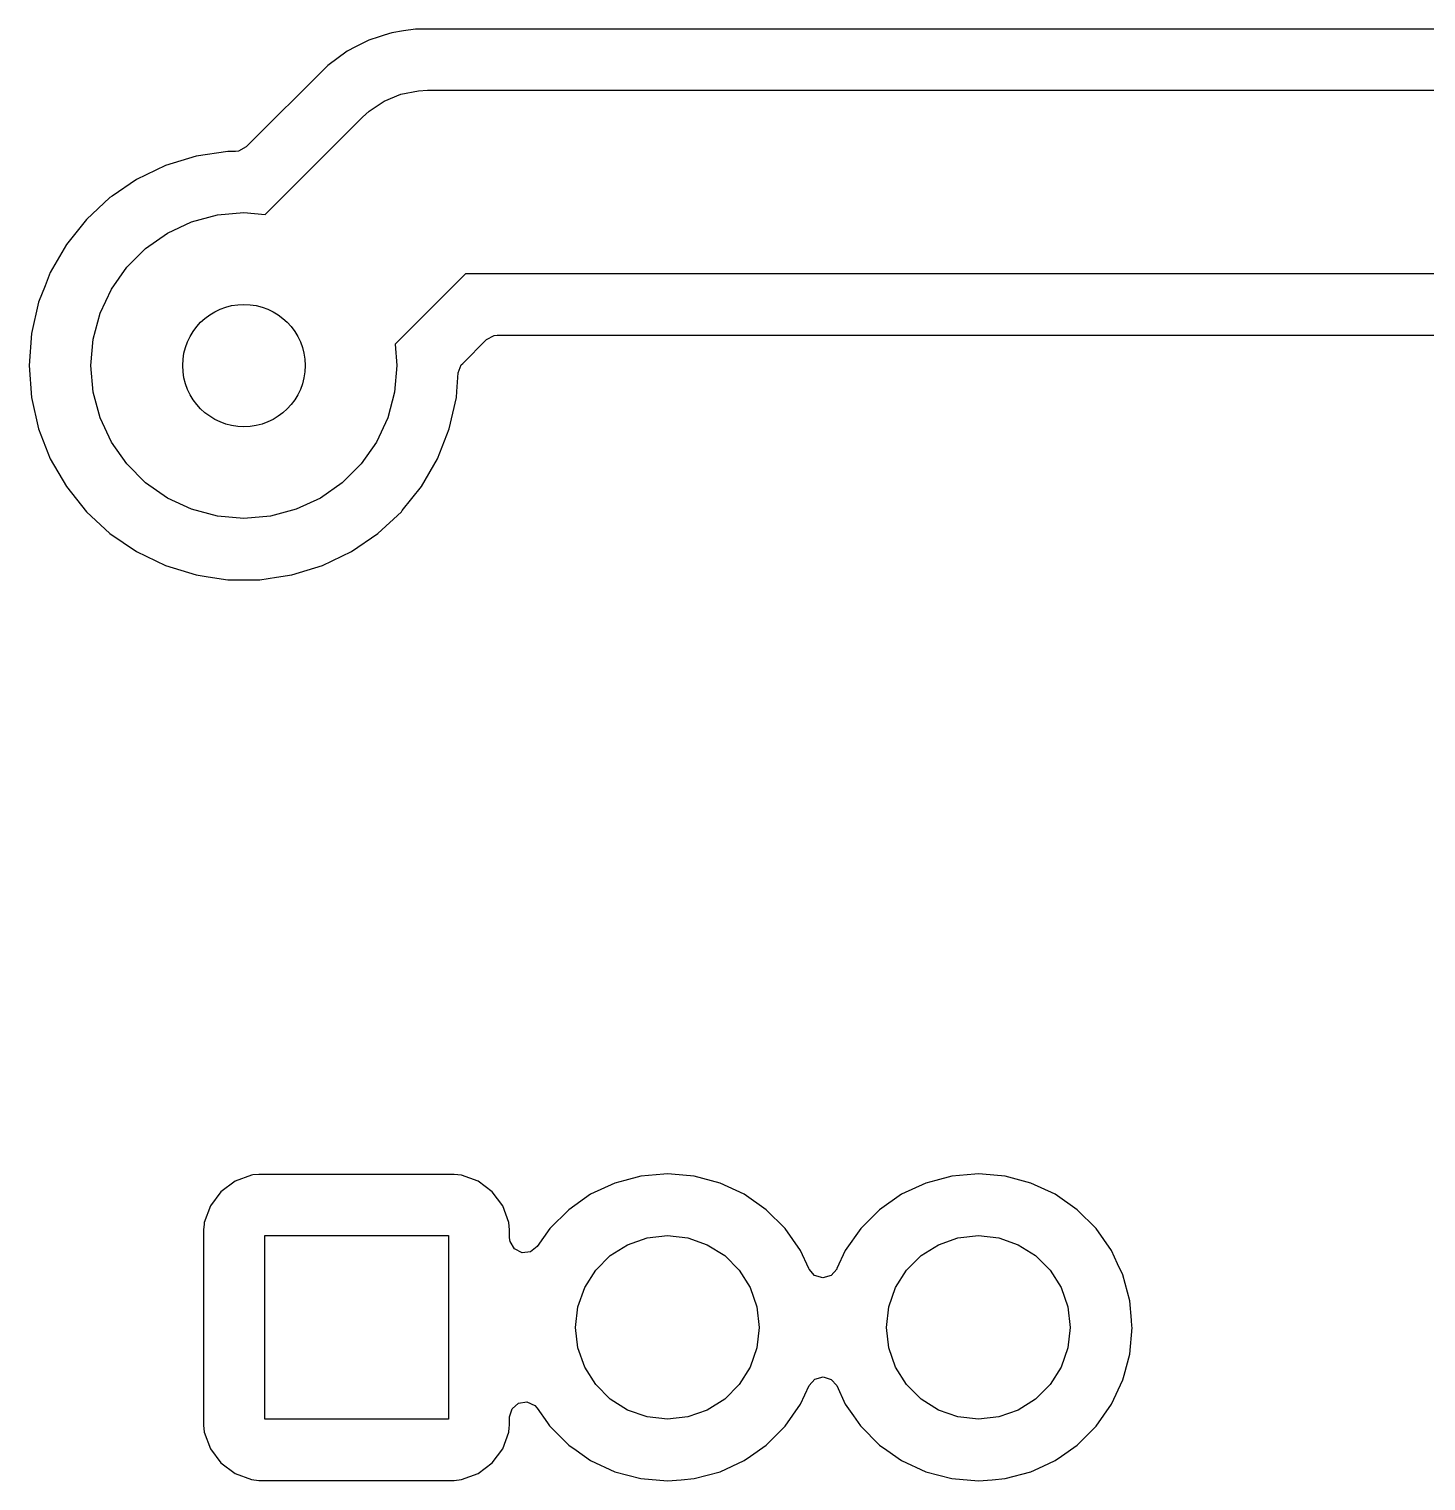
# Model space of a CAD drawing. Extents: x -0.07 to 4.53, y -0.19 to 2.96.
# Drawn here: x 3.1805 to 3.6298, y 0.4577 to 0.9248 of the extents above; entities that cross this region are included whole.
import ezdxf

# ---------------------------------------------------------------- set-up
doc = ezdxf.new("R2010")
doc.units = 0
doc.header["$MEASUREMENT"] = 0
doc.layers.add('BLACK', color=7, linetype='CONTINUOUS')

msp = doc.modelspace()

# ---------------------------------------------------------------- linework, layer by layer
at = {"layer": 'BLACK', "linetype": 'CONTINUOUS'}
for p, q in [((3.28976, 0.92122), (3.28553, 0.91906)), ((3.29308, 0.92229), (3.28976, 0.92122)), ((3.28976, 0.92122), (3.28976, 0.92122)), ((3.29474, 0.92283), (3.29308, 0.92229)), ((3.29713, 0.92361), (3.29474, 0.92283)), ((3.30096, 0.92422), (3.29713, 0.92361)), ((3.30479, 0.92482), (3.30096, 0.92422)), ((3.78231, 0.92482), (3.30479, 0.92482)), ((3.28286, 0.9177), (3.27659, 0.91314)), ((3.28553, 0.91906), (3.28286, 0.9177)), ((3.27659, 0.91314), (3.25033, 0.88688)), ((3.27659, 0.91314), (3.27659, 0.91314)), ((3.29112, 0.89921), (3.29474, 0.90163)), ((3.29474, 0.90163), (3.30009, 0.90385)), ((3.30009, 0.90385), (3.30577, 0.90498)), ((3.30577, 0.90498), (3.30866, 0.90512)), ((3.30866, 0.90512), (3.79249, 0.90512)), ((3.28778, 0.89647), (3.28993, 0.89842)), ((3.28993, 0.89842), (3.29112, 0.89921)), ((3.25646, 0.86515), (3.28778, 0.89647)), ((3.23423, 0.88391), (3.22436, 0.88087)), ((3.24444, 0.88545), (3.23423, 0.88391)), ((3.24688, 0.88545), (3.24444, 0.88545)), ((3.24791, 0.88556), (3.24688, 0.88545)), ((3.25033, 0.88688), (3.24791, 0.88556)), ((3.22436, 0.88087), (3.21505, 0.87639)), ((3.22436, 0.88087), (3.22436, 0.88087)), ((3.21505, 0.87639), (3.20728, 0.87109)), ((3.21505, 0.87639), (3.21505, 0.87639)), ((3.21505, 0.87639), (3.21505, 0.87639)), ((3.20652, 0.87057), (3.19894, 0.86354)), ((3.20728, 0.87109), (3.20652, 0.87057)), ((3.23277, 0.86278), (3.24106, 0.865)), ((3.24106, 0.865), (3.24961, 0.86575)), ((3.24961, 0.86575), (3.25646, 0.86515)), ((3.19894, 0.86354), (3.1925, 0.85547)), ((3.19894, 0.86354), (3.19894, 0.86354)), ((3.225, 0.85915), (3.23277, 0.86278)), ((3.1925, 0.85547), (3.18734, 0.84652)), ((3.21797, 0.85423), (3.225, 0.85915)), ((3.21191, 0.84817), (3.21797, 0.85423)), ((3.18734, 0.84652), (3.18565, 0.84222)), ((3.20699, 0.84114), (3.21191, 0.84817)), ((3.32089, 0.84606), (3.29822, 0.82339)), ((3.80472, 0.84606), (3.32089, 0.84606)), ((3.18565, 0.84222), (3.18357, 0.83691)), ((3.20336, 0.83337), (3.20699, 0.84114)), ((3.18357, 0.83691), (3.18127, 0.82684)), ((3.18357, 0.83691), (3.18357, 0.83691)), ((3.20114, 0.82508), (3.20336, 0.83337)), ((3.18127, 0.82684), (3.1805, 0.81654)), ((3.18127, 0.82684), (3.18127, 0.82684)), ((3.20039, 0.81654), (3.20114, 0.82508)), ((3.29822, 0.82339), (3.29882, 0.81654)), ((3.31996, 0.81726), (3.32762, 0.82493)), ((3.32762, 0.82493), (3.33004, 0.82625)), ((3.33004, 0.82625), (3.33108, 0.82636)), ((3.33108, 0.82636), (3.8086, 0.82636)), ((3.1805, 0.81654), (3.18127, 0.80624)), ((3.1805, 0.81654), (3.1805, 0.81654)), ((3.20114, 0.80799), (3.20039, 0.81654)), ((3.29882, 0.81654), (3.29807, 0.80799)), ((3.31809, 0.80822), (3.31854, 0.81417)), ((3.31854, 0.81417), (3.31951, 0.81675)), ((3.31951, 0.81675), (3.31996, 0.81726)), ((3.31794, 0.80624), (3.31809, 0.80822)), ((3.18127, 0.80624), (3.18127, 0.80624)), ((3.18127, 0.80624), (3.18357, 0.79617)), ((3.20336, 0.7997), (3.20114, 0.80799)), ((3.29807, 0.80799), (3.29585, 0.7997)), ((3.31565, 0.79616), (3.31794, 0.80624)), ((3.20699, 0.79193), (3.20336, 0.7997)), ((3.29585, 0.7997), (3.29223, 0.79193)), ((3.18357, 0.79617), (3.18357, 0.79616)), ((3.18357, 0.79616), (3.18734, 0.78655)), ((3.31187, 0.78655), (3.31565, 0.79616)), ((3.21191, 0.7849), (3.20699, 0.79193)), ((3.29223, 0.79193), (3.28731, 0.7849)), ((3.18734, 0.78655), (3.1925, 0.7776)), ((3.21797, 0.77884), (3.21191, 0.7849)), ((3.28731, 0.7849), (3.28124, 0.77884)), ((3.30671, 0.7776), (3.31187, 0.78655)), ((3.1925, 0.7776), (3.19894, 0.76953)), ((3.225, 0.77392), (3.21797, 0.77884)), ((3.28124, 0.77884), (3.27421, 0.77392)), ((3.30053, 0.76986), (3.30671, 0.7776)), ((3.23277, 0.77029), (3.225, 0.77392)), ((3.27421, 0.77392), (3.26644, 0.77029)), ((3.19894, 0.76953), (3.20652, 0.7625)), ((3.24106, 0.76807), (3.23277, 0.77029)), ((3.24961, 0.76732), (3.24106, 0.76807)), ((3.25815, 0.76807), (3.24961, 0.76732)), ((3.26644, 0.77029), (3.25815, 0.76807)), ((3.2927, 0.7625), (3.30027, 0.76953)), ((3.30027, 0.76953), (3.30053, 0.76986)), ((3.20652, 0.7625), (3.21505, 0.75668)), ((3.28416, 0.75668), (3.2927, 0.7625)), ((3.21505, 0.75668), (3.21505, 0.75668)), ((3.21505, 0.75668), (3.22436, 0.7522)), ((3.22436, 0.7522), (3.22436, 0.7522)), ((3.22436, 0.7522), (3.23423, 0.74916)), ((3.26499, 0.74916), (3.27486, 0.7522)), ((3.27486, 0.7522), (3.28416, 0.75668)), ((3.28416, 0.75668), (3.28416, 0.75668)), ((3.28416, 0.75668), (3.28416, 0.75668)), ((3.28416, 0.75668), (3.28416, 0.75668)), ((3.23423, 0.74916), (3.23423, 0.74916)), ((3.23423, 0.74916), (3.23423, 0.74916)), ((3.23423, 0.74916), (3.23808, 0.74858)), ((3.23808, 0.74858), (3.24444, 0.74762)), ((3.24444, 0.74762), (3.24444, 0.74762)), ((3.24444, 0.74762), (3.25477, 0.74762)), ((3.25477, 0.74762), (3.26007, 0.74842)), ((3.26007, 0.74842), (3.26498, 0.74916)), ((3.26498, 0.74916), (3.26498, 0.74916)), ((3.26498, 0.74916), (3.26499, 0.74916)), ((3.25207, 0.55607), (3.24676, 0.55409)), ((3.25251, 0.55611), (3.25207, 0.55607)), ((3.25441, 0.55632), (3.25251, 0.55611)), ((3.31724, 0.55632), (3.25441, 0.55632)), ((3.31959, 0.55607), (3.31724, 0.55632)), ((3.32489, 0.55409), (3.31959, 0.55607)), ((3.38464, 0.5564), (3.37724, 0.55576)), ((3.38583, 0.55651), (3.38464, 0.5564)), ((3.3871, 0.5564), (3.38583, 0.55651)), ((3.38583, 0.55651), (3.38583, 0.55651)), ((3.39441, 0.55576), (3.3871, 0.5564)), ((3.48464, 0.5564), (3.47724, 0.55576)), ((3.48583, 0.55651), (3.48464, 0.5564)), ((3.4871, 0.5564), (3.48583, 0.55651)), ((3.48583, 0.55651), (3.48583, 0.55651)), ((3.49441, 0.55576), (3.4871, 0.5564)), ((3.24676, 0.55409), (3.24222, 0.55069)), ((3.24676, 0.55409), (3.24676, 0.55409)), ((3.32943, 0.55069), (3.32489, 0.55409)), ((3.36892, 0.55353), (3.36112, 0.54989)), ((3.37054, 0.55396), (3.36892, 0.55353)), ((3.37215, 0.55439), (3.37054, 0.55396)), ((3.37724, 0.55576), (3.37215, 0.55439)), ((3.40273, 0.55353), (3.39441, 0.55576)), ((3.41054, 0.54989), (3.40273, 0.55353)), ((3.46892, 0.55353), (3.46112, 0.54989)), ((3.47054, 0.55396), (3.46892, 0.55353)), ((3.47215, 0.55439), (3.47054, 0.55396)), ((3.47724, 0.55576), (3.47215, 0.55439)), ((3.50273, 0.55353), (3.49441, 0.55576)), ((3.51054, 0.54989), (3.50273, 0.55353)), ((3.24222, 0.55069), (3.23883, 0.54615)), ((3.24222, 0.55069), (3.24222, 0.55069)), ((3.33283, 0.54615), (3.32943, 0.55069)), ((3.36112, 0.54989), (3.35406, 0.54494)), ((3.36112, 0.54989), (3.36112, 0.54989)), ((3.36112, 0.54989), (3.36112, 0.54989)), ((3.41759, 0.54494), (3.41054, 0.54989)), ((3.46112, 0.54989), (3.45406, 0.54494)), ((3.46112, 0.54989), (3.46112, 0.54989)), ((3.46112, 0.54989), (3.46112, 0.54989)), ((3.51759, 0.54494), (3.51054, 0.54989)), ((3.23883, 0.54615), (3.23685, 0.54085)), ((3.23883, 0.54615), (3.23883, 0.54615)), ((3.33481, 0.54085), (3.33283, 0.54615)), ((3.35406, 0.54494), (3.34797, 0.53885)), ((3.42368, 0.53885), (3.41759, 0.54494)), ((3.45406, 0.54494), (3.44797, 0.53885)), ((3.52368, 0.53885), (3.51759, 0.54494)), ((3.23678, 0.54026), (3.23659, 0.5385)), ((3.23659, 0.5385), (3.23659, 0.5385)), ((3.23659, 0.5385), (3.23659, 0.47567)), ((3.23685, 0.54085), (3.23678, 0.54026)), ((3.33506, 0.5385), (3.33481, 0.54085)), ((3.33506, 0.5359), (3.33506, 0.5385)), ((3.33506, 0.5385), (3.33506, 0.5385)), ((3.34797, 0.53885), (3.34394, 0.5331)), ((3.42863, 0.5318), (3.42368, 0.53885)), ((3.44797, 0.53885), (3.44303, 0.5318)), ((3.52863, 0.5318), (3.52368, 0.53885)), ((3.2563, 0.47756), (3.2563, 0.53661)), ((3.2563, 0.53661), (3.31535, 0.53661)), ((3.31535, 0.53661), (3.31535, 0.47756)), ((3.33521, 0.53471), (3.33506, 0.5359)), ((3.3366, 0.53234), (3.33521, 0.53471)), ((3.34394, 0.5331), (3.34179, 0.53138)), ((3.36742, 0.53017), (3.37302, 0.53369)), ((3.37302, 0.53369), (3.37926, 0.53587)), ((3.37926, 0.53587), (3.38583, 0.53661)), ((3.38583, 0.53661), (3.3924, 0.53587)), ((3.3924, 0.53587), (3.39864, 0.53369)), ((3.39864, 0.53369), (3.40424, 0.53017)), ((3.46742, 0.53017), (3.47302, 0.53369)), ((3.47302, 0.53369), (3.47926, 0.53587)), ((3.47926, 0.53587), (3.48583, 0.53661)), ((3.48583, 0.53661), (3.4924, 0.53587)), ((3.4924, 0.53587), (3.49864, 0.53369)), ((3.49864, 0.53369), (3.50424, 0.53017)), ((3.33906, 0.5311), (3.3366, 0.53234)), ((3.34179, 0.53138), (3.33906, 0.5311)), ((3.36274, 0.5255), (3.36742, 0.53017)), ((3.40424, 0.53017), (3.40891, 0.5255)), ((3.43134, 0.52598), (3.42863, 0.5318)), ((3.44303, 0.5318), (3.44032, 0.52598)), ((3.44303, 0.5318), (3.44303, 0.5318)), ((3.46274, 0.5255), (3.46742, 0.53017)), ((3.50424, 0.53017), (3.50891, 0.5255)), ((3.5306, 0.52756), (3.52863, 0.5318)), ((3.35922, 0.5199), (3.36274, 0.5255)), ((3.40891, 0.5255), (3.41243, 0.5199)), ((3.4314, 0.52584), (3.43134, 0.52598)), ((3.43315, 0.52382), (3.4314, 0.52584)), ((3.43579, 0.52302), (3.43315, 0.52382)), ((3.43843, 0.52378), (3.43579, 0.52302)), ((3.44025, 0.52584), (3.43843, 0.52378)), ((3.44032, 0.52598), (3.44025, 0.52584)), ((3.45922, 0.5199), (3.46274, 0.5255)), ((3.50891, 0.5255), (3.51243, 0.5199)), ((3.53227, 0.52399), (3.5306, 0.52756)), ((3.5345, 0.51567), (3.53227, 0.52399)), ((3.35704, 0.51366), (3.35922, 0.5199)), ((3.41243, 0.5199), (3.41461, 0.51366)), ((3.45704, 0.51366), (3.45922, 0.5199)), ((3.51243, 0.5199), (3.51461, 0.51366)), ((3.53504, 0.50945), (3.5345, 0.51567)), ((3.3563, 0.50709), (3.35704, 0.51366)), ((3.41461, 0.51366), (3.41535, 0.50709)), ((3.4563, 0.50709), (3.45704, 0.51366)), ((3.51461, 0.51366), (3.51535, 0.50709)), ((3.53521, 0.5075), (3.53504, 0.50945)), ((3.35704, 0.50052), (3.3563, 0.50709)), ((3.41535, 0.50709), (3.41461, 0.50052)), ((3.45704, 0.50052), (3.4563, 0.50709)), ((3.51535, 0.50709), (3.51461, 0.50052)), ((3.5345, 0.4985), (3.53525, 0.50709)), ((3.53525, 0.50709), (3.53521, 0.5075)), ((3.35922, 0.49428), (3.35704, 0.50052)), ((3.41461, 0.50052), (3.41243, 0.49428)), ((3.45922, 0.49428), (3.45704, 0.50052)), ((3.51461, 0.50052), (3.51243, 0.49428)), ((3.53268, 0.49171), (3.5345, 0.4985)), ((3.5345, 0.4985), (3.5345, 0.4985)), ((3.36274, 0.48868), (3.35922, 0.49428)), ((3.41243, 0.49428), (3.40891, 0.48868)), ((3.43322, 0.49039), (3.43587, 0.49115)), ((3.43587, 0.49115), (3.4385, 0.49035)), ((3.46274, 0.48868), (3.45922, 0.49428)), ((3.51243, 0.49428), (3.50891, 0.48868)), ((3.53227, 0.49018), (3.53268, 0.49171)), ((3.36742, 0.484), (3.36274, 0.48868)), ((3.40891, 0.48868), (3.40424, 0.484)), ((3.42863, 0.48238), (3.4314, 0.48833)), ((3.4314, 0.48833), (3.43322, 0.49039)), ((3.4385, 0.49035), (3.44025, 0.48833)), ((3.44025, 0.48833), (3.44303, 0.48238)), ((3.46742, 0.484), (3.46274, 0.48868)), ((3.50891, 0.48868), (3.50424, 0.484)), ((3.52863, 0.48238), (3.53227, 0.49018)), ((3.33583, 0.48091), (3.33791, 0.48271)), ((3.33791, 0.48271), (3.34064, 0.48311)), ((3.34064, 0.48311), (3.34314, 0.48196)), ((3.34314, 0.48196), (3.34394, 0.48107)), ((3.37302, 0.48048), (3.36742, 0.484)), ((3.40424, 0.484), (3.39864, 0.48048)), ((3.42368, 0.47532), (3.42863, 0.48238)), ((3.44303, 0.48238), (3.44569, 0.47858)), ((3.47302, 0.48048), (3.46742, 0.484)), ((3.50424, 0.484), (3.49864, 0.48048)), ((3.52368, 0.47532), (3.52863, 0.48238)), ((3.31535, 0.47756), (3.2563, 0.47756)), ((3.33506, 0.47827), (3.33583, 0.48091)), ((3.33506, 0.47567), (3.33506, 0.47827)), ((3.34394, 0.48107), (3.3472, 0.47641)), ((3.37926, 0.4783), (3.37302, 0.48048)), ((3.38583, 0.47756), (3.37926, 0.4783)), ((3.3924, 0.4783), (3.38583, 0.47756)), ((3.39864, 0.48048), (3.3924, 0.4783)), ((3.44569, 0.47858), (3.44793, 0.47537)), ((3.47926, 0.4783), (3.47302, 0.48048)), ((3.48583, 0.47756), (3.47926, 0.4783)), ((3.4924, 0.4783), (3.48583, 0.47756)), ((3.49864, 0.48048), (3.4924, 0.4783)), ((3.23659, 0.47567), (3.23659, 0.47567)), ((3.23659, 0.47567), (3.23685, 0.47333)), ((3.23685, 0.47333), (3.23883, 0.46802)), ((3.33283, 0.46802), (3.33481, 0.47333)), ((3.33481, 0.47333), (3.33496, 0.47474)), ((3.33496, 0.47474), (3.33506, 0.47567)), ((3.3472, 0.47641), (3.34793, 0.47537)), ((3.34793, 0.47537), (3.34797, 0.47532)), ((3.34797, 0.47532), (3.35406, 0.46923)), ((3.41759, 0.46923), (3.42368, 0.47532)), ((3.44793, 0.47537), (3.44797, 0.47532)), ((3.44797, 0.47532), (3.45406, 0.46923)), ((3.51759, 0.46923), (3.52368, 0.47532)), ((3.23883, 0.46802), (3.23883, 0.46802)), ((3.23883, 0.46802), (3.24222, 0.46348)), ((3.32943, 0.46348), (3.33283, 0.46802)), ((3.33283, 0.46802), (3.33283, 0.46802)), ((3.35406, 0.46923), (3.35406, 0.46923)), ((3.35406, 0.46923), (3.35406, 0.46923)), ((3.35406, 0.46923), (3.35641, 0.46758)), ((3.35641, 0.46758), (3.36112, 0.46429)), ((3.41254, 0.46569), (3.41759, 0.46923)), ((3.45406, 0.46923), (3.45406, 0.46923)), ((3.45406, 0.46923), (3.45406, 0.46923)), ((3.45406, 0.46923), (3.45641, 0.46758)), ((3.45641, 0.46758), (3.46112, 0.46429)), ((3.51254, 0.46569), (3.51759, 0.46923)), ((3.24222, 0.46348), (3.24222, 0.46348)), ((3.24222, 0.46348), (3.24676, 0.46009)), ((3.3249, 0.46009), (3.32943, 0.46348)), ((3.32943, 0.46348), (3.32943, 0.46348)), ((3.36112, 0.46429), (3.36892, 0.46065)), ((3.40663, 0.46247), (3.41054, 0.46429)), ((3.41054, 0.46429), (3.41254, 0.46569)), ((3.46112, 0.46429), (3.46892, 0.46065)), ((3.50663, 0.46247), (3.51054, 0.46429)), ((3.51054, 0.46429), (3.51254, 0.46569)), ((3.24676, 0.46009), (3.24676, 0.46009)), ((3.24676, 0.46009), (3.25207, 0.45811)), ((3.25207, 0.45811), (3.25207, 0.45811)), ((3.25207, 0.45811), (3.25441, 0.45785)), ((3.25441, 0.45785), (3.25441, 0.45785)), ((3.25441, 0.45785), (3.25441, 0.45785)), ((3.25441, 0.45785), (3.25441, 0.45785)), ((3.25441, 0.45785), (3.25441, 0.45785)), ((3.25441, 0.45785), (3.31724, 0.45785)), ((3.31724, 0.45785), (3.31959, 0.45811)), ((3.31724, 0.45785), (3.31724, 0.45785)), ((3.31959, 0.45811), (3.32489, 0.46009)), ((3.32489, 0.46009), (3.3249, 0.46009)), ((3.36892, 0.46065), (3.36892, 0.46065)), ((3.36892, 0.46065), (3.37724, 0.45842)), ((3.37724, 0.45842), (3.38583, 0.45767)), ((3.38583, 0.45767), (3.39024, 0.45805)), ((3.39024, 0.45805), (3.39441, 0.45842)), ((3.39441, 0.45842), (3.40273, 0.46065)), ((3.39441, 0.45842), (3.39441, 0.45842)), ((3.40273, 0.46065), (3.40663, 0.46247)), ((3.40273, 0.46065), (3.40273, 0.46065)), ((3.40273, 0.46065), (3.40273, 0.46065)), ((3.46892, 0.46065), (3.46892, 0.46065)), ((3.46892, 0.46065), (3.47724, 0.45842)), ((3.47724, 0.45842), (3.48583, 0.45767)), ((3.48583, 0.45767), (3.49024, 0.45805)), ((3.49024, 0.45805), (3.49441, 0.45842)), ((3.49441, 0.45842), (3.50273, 0.46065)), ((3.49441, 0.45842), (3.49441, 0.45842)), ((3.50273, 0.46065), (3.50663, 0.46247)), ((3.50273, 0.46065), (3.50273, 0.46065)), ((3.50273, 0.46065), (3.50273, 0.46065)), ((3.38583, 0.45767), (3.38583, 0.45767)), ((3.38583, 0.45767), (3.38583, 0.45767)), ((3.48583, 0.45767), (3.48583, 0.45767)), ((3.48583, 0.45767), (3.48583, 0.45767))]:
    msp.add_line(p, q, dxfattribs=at)
at = {"layer": 'BLACK'}
msp.add_circle((3.24961, 0.81654), 0.01969, dxfattribs=at)

doc.saveas('drawing.dxf')
